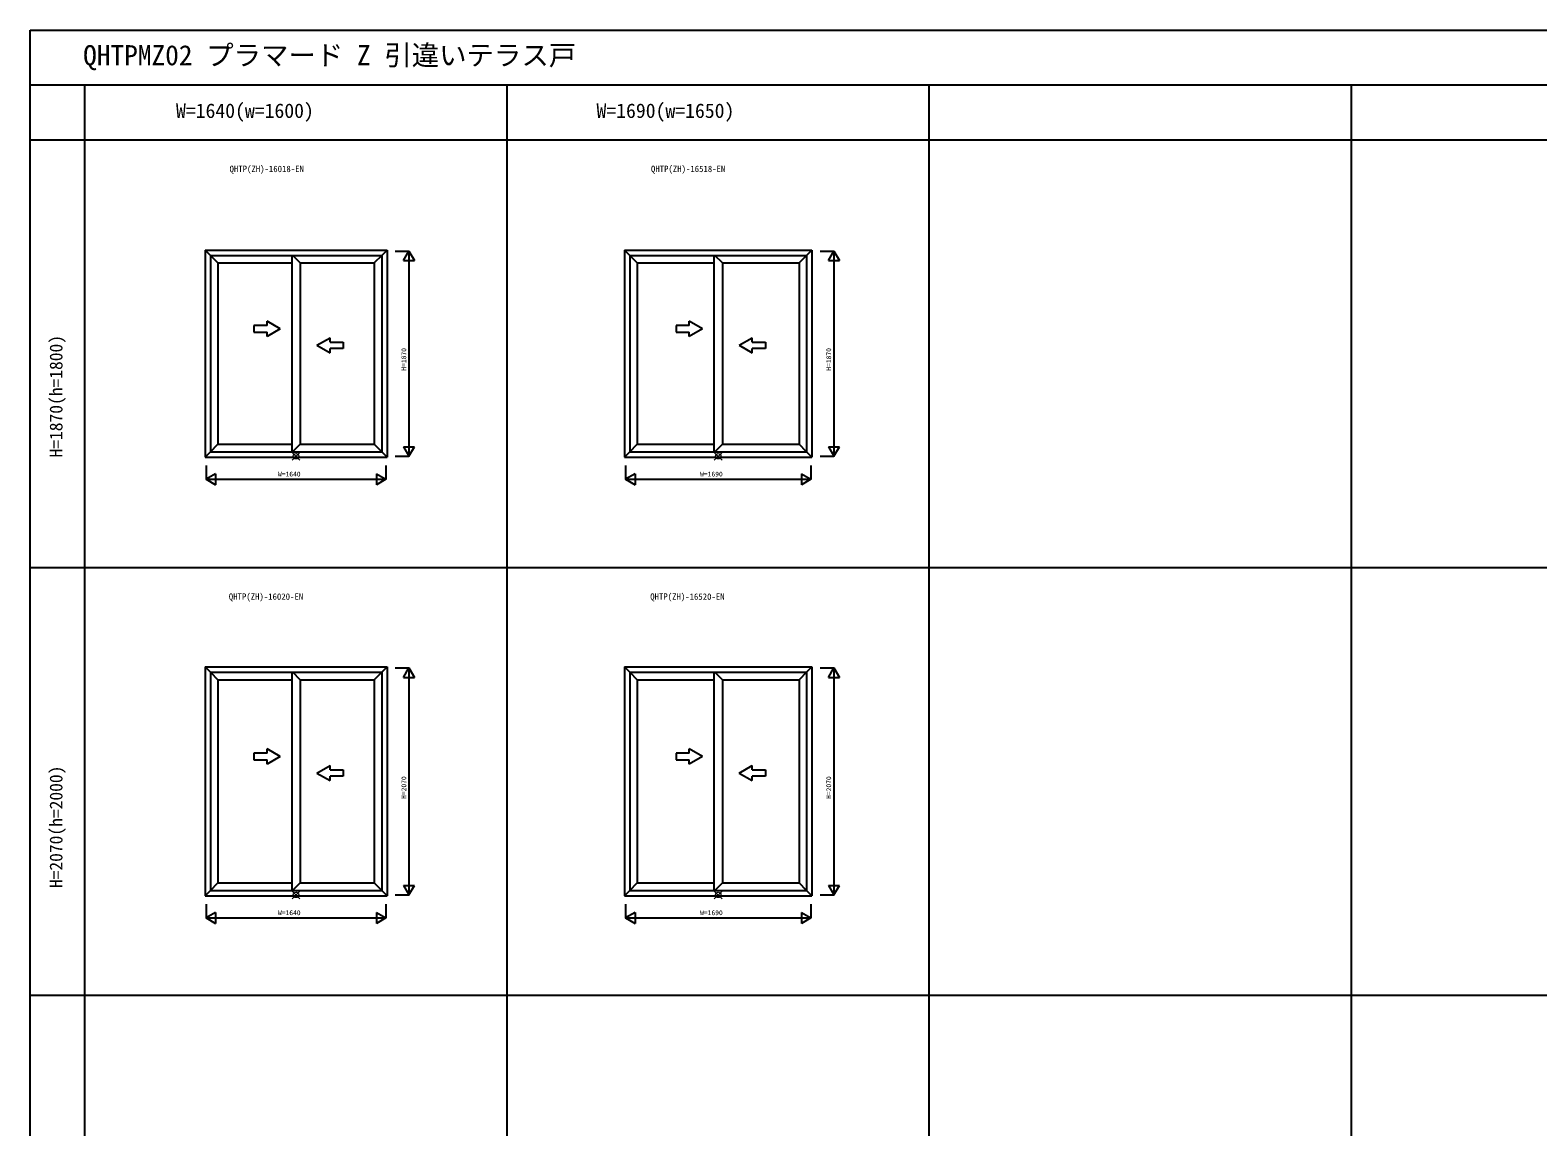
# Model space of a CAD drawing. Units: millimetres, scale not verified. Extents: x -13750 to 13750, y -10000 to 10000.
# Drawn here: x -13750 to 0, y 0 to 10000 of the extents above; entities that cross this region are included whole.
import ezdxf
from ezdxf.enums import TextEntityAlignment as Align

# ---------------------------------------------------------------- set-up
doc = ezdxf.new("R2010")
doc.units = ezdxf.units.MM
doc.header["$LTSCALE"] = 50
for name, color, linetype in [('0-0_0', 3, 'Continuous'), ('0-1_YKK_A1', 4, 'Continuous'), ('0-4_YKK_F1', 7, 'Continuous'), ('0-6_YKK_N1', 2, 'Continuous')]:
    doc.layers.add(name, color=color, linetype=linetype)
doc.layers.add('0-5_YKK_IN', color=1, linetype='Continuous', lineweight=18)
doc.styles.add('ＭＳ ゴシック', font='')
doc.styles.get('ＭＳ ゴシック').set_extended_font_data('MS Gothic')

msp = doc.modelspace()

# ---------------------------------------------------------------- linework, layer by layer
at = {"layer": '0-1_YKK_A1'}
for p, q in [((-12155, 7995), (-10495, 7995)), ((-12155, 7995), (-12155, 6105)), ((-12155, 7995), (-12106, 7946)), ((-10495, 7995), (-10544, 7946)), ((-10495, 7995), (-10495, 6105)), ((-8330, 7995), (-6620, 7995)), ((-8330, 7995), (-8330, 6105)), ((-8330, 7995), (-8281, 7946)), ((-6620, 7995), (-6669, 7946)), ((-6620, 7995), (-6620, 6105)), ((-12106, 7946), (-10544, 7946)), ((-12106, 7946), (-12106, 6154)), ((-12106, 7945), (-12038, 7877)), ((-12038, 7877), (-11364, 7877)), ((-12038, 7877), (-12038, 6224)), ((-11364, 7946), (-11364, 6154)), ((-11286, 7877), (-11355, 7946)), ((-11286, 7877), (-10612, 7877)), ((-11286, 7877), (-11286, 6224)), ((-10544, 7945), (-10612, 7877)), ((-10612, 7877), (-10612, 6224)), ((-10544, 7946), (-10544, 6154)), ((-8281, 7946), (-6669, 7946)), ((-8281, 7946), (-8281, 6154)), ((-8281, 7945), (-8213, 7877)), ((-8213, 7877), (-7514, 7877)), ((-8213, 7877), (-8213, 6224)), ((-7514, 7946), (-7514, 6154)), ((-7436, 7877), (-7505, 7946)), ((-7436, 7877), (-6737, 7877)), ((-7436, 7877), (-7436, 6224)), ((-6669, 7945), (-6737, 7877)), ((-6737, 7877), (-6737, 6224)), ((-6669, 7946), (-6669, 6154)), ((-11709.55, 7306.34), (-11709.55, 7246.34)), ((-11589.55, 7306.34), (-11709.55, 7306.34)), ((-11469.55, 7276.34), (-11589.55, 7345.62)), ((-11589.55, 7306.34), (-11589.55, 7345.62)), ((-7859.55, 7306.34), (-7859.55, 7246.34)), ((-7739.55, 7306.34), (-7859.55, 7306.34)), ((-7619.55, 7276.34), (-7739.55, 7345.62)), ((-7739.55, 7306.34), (-7739.55, 7345.62)), ((-11709.55, 7246.34), (-11589.55, 7246.34)), ((-11469.55, 7276.34), (-11589.55, 7207.06)), ((-11589.55, 7207.06), (-11589.55, 7246.34)), ((-11134.55, 7126.34), (-11014.55, 7195.62)), ((-11014.55, 7156.34), (-11014.55, 7195.62)), ((-11014.55, 7156.34), (-10894.55, 7156.34)), ((-10894.55, 7156.34), (-10894.55, 7096.34)), ((-7859.55, 7246.34), (-7739.55, 7246.34)), ((-7619.55, 7276.34), (-7739.55, 7207.06)), ((-7739.55, 7207.06), (-7739.55, 7246.34)), ((-7284.55, 7126.34), (-7164.55, 7195.62)), ((-7164.55, 7156.34), (-7164.55, 7195.62)), ((-7164.55, 7156.34), (-7044.55, 7156.34)), ((-7044.55, 7156.34), (-7044.55, 7096.34)), ((-11134.55, 7126.34), (-11014.55, 7057.06)), ((-10894.55, 7096.34), (-11014.55, 7096.34)), ((-11014.55, 7057.06), (-11014.55, 7096.34)), ((-7284.55, 7126.34), (-7164.55, 7057.06)), ((-7044.55, 7096.34), (-7164.55, 7096.34)), ((-7164.55, 7057.06), (-7164.55, 7096.34)), ((-12106, 6156), (-12038, 6224)), ((-12038, 6224), (-11364, 6224)), ((-11356, 6154), (-11286, 6224)), ((-11286, 6224), (-10612, 6224)), ((-10544, 6156), (-10612, 6224)), ((-8281, 6156), (-8213, 6224)), ((-8213, 6224), (-7514, 6224)), ((-7506, 6154), (-7436, 6224)), ((-7436, 6224), (-6737, 6224)), ((-6669, 6156), (-6737, 6224)), ((-12155, 6105), (-12106, 6154)), ((-12155, 6105), (-10495, 6105)), ((-12106, 6154), (-10544, 6154)), ((-10495, 6105), (-10544, 6154)), ((-8330, 6105), (-8281, 6154)), ((-8330, 6105), (-6620, 6105)), ((-8281, 6154), (-6669, 6154)), ((-6620, 6105), (-6669, 6154)), ((-12155, 4195), (-10495, 4195)), ((-12155, 4195), (-12155, 2105)), ((-12155, 4195), (-12106, 4146)), ((-12106, 4146), (-10544, 4146)), ((-12106, 4146), (-12106, 2154)), ((-12106, 4145), (-12038, 4077)), ((-11364, 4146), (-11364, 2154)), ((-11286, 4077), (-11355, 4146)), ((-10544, 4145), (-10612, 4077)), ((-10495, 4195), (-10544, 4146)), ((-10544, 4146), (-10544, 2154)), ((-10495, 4195), (-10495, 2105)), ((-8330, 4195), (-6620, 4195)), ((-8330, 4195), (-8330, 2105)), ((-8330, 4195), (-8281, 4146)), ((-8281, 4146), (-6669, 4146)), ((-8281, 4146), (-8281, 2154)), ((-8281, 4145), (-8213, 4077)), ((-7514, 4146), (-7514, 2154)), ((-7436, 4077), (-7505, 4146)), ((-6669, 4145), (-6737, 4077)), ((-6620, 4195), (-6669, 4146)), ((-6669, 4146), (-6669, 2154)), ((-6620, 4195), (-6620, 2105)), ((-12038, 4077), (-11364, 4077)), ((-12038, 4077), (-12038, 2224)), ((-11286, 4077), (-10612, 4077)), ((-11286, 4077), (-11286, 2224)), ((-10612, 4077), (-10612, 2224)), ((-8213, 4077), (-7514, 4077)), ((-8213, 4077), (-8213, 2224)), ((-7436, 4077), (-6737, 4077)), ((-7436, 4077), (-7436, 2224)), ((-6737, 4077), (-6737, 2224)), ((-11469.55, 3376.34), (-11589.55, 3445.62)), ((-11589.55, 3406.34), (-11589.55, 3445.62)), ((-7619.55, 3376.34), (-7739.55, 3445.62)), ((-7739.55, 3406.34), (-7739.55, 3445.62)), ((-11709.55, 3406.34), (-11709.55, 3346.34)), ((-11589.55, 3406.34), (-11709.55, 3406.34)), ((-11709.55, 3346.34), (-11589.55, 3346.34)), ((-11469.55, 3376.34), (-11589.55, 3307.06)), ((-11589.55, 3307.06), (-11589.55, 3346.34)), ((-7859.55, 3406.34), (-7859.55, 3346.34)), ((-7739.55, 3406.34), (-7859.55, 3406.34)), ((-7859.55, 3346.34), (-7739.55, 3346.34)), ((-7619.55, 3376.34), (-7739.55, 3307.06)), ((-7739.55, 3307.06), (-7739.55, 3346.34)), ((-11134.55, 3226.34), (-11014.55, 3295.62)), ((-11134.55, 3226.34), (-11014.55, 3157.06)), ((-11014.55, 3256.34), (-11014.55, 3295.62)), ((-11014.55, 3256.34), (-10894.55, 3256.34)), ((-10894.55, 3196.34), (-11014.55, 3196.34)), ((-11014.55, 3157.06), (-11014.55, 3196.34)), ((-10894.55, 3256.34), (-10894.55, 3196.34)), ((-7284.55, 3226.34), (-7164.55, 3295.62)), ((-7284.55, 3226.34), (-7164.55, 3157.06)), ((-7164.55, 3256.34), (-7164.55, 3295.62)), ((-7164.55, 3256.34), (-7044.55, 3256.34)), ((-7044.55, 3196.34), (-7164.55, 3196.34)), ((-7164.55, 3157.06), (-7164.55, 3196.34)), ((-7044.55, 3256.34), (-7044.55, 3196.34)), ((-12106, 2156), (-12038, 2224)), ((-12038, 2224), (-11364, 2224)), ((-11356, 2154), (-11286, 2224)), ((-11286, 2224), (-10612, 2224)), ((-10544, 2156), (-10612, 2224)), ((-8281, 2156), (-8213, 2224)), ((-8213, 2224), (-7514, 2224)), ((-7506, 2154), (-7436, 2224)), ((-7436, 2224), (-6737, 2224)), ((-6669, 2156), (-6737, 2224)), ((-12155, 2105), (-12106, 2154)), ((-12155, 2105), (-10495, 2105)), ((-12106, 2154), (-10544, 2154)), ((-10495, 2105), (-10544, 2154)), ((-8330, 2105), (-8281, 2154)), ((-8330, 2105), (-6620, 2105)), ((-8281, 2154), (-6669, 2154)), ((-6620, 2105), (-6669, 2154))]:
    msp.add_line(p, q, dxfattribs=at)
at = {"layer": '0-4_YKK_F1'}
for p, q in [((-13750, -10000), (-13750, 10000)), ((-13750, 10000), (13750, 10000)), ((-13750, 9500), (13250, 9500)), ((-13250, -10000), (-13250, 9500)), ((-9400, -10000), (-9400, 9500)), ((-5550, -10000), (-5550, 9500)), ((-1700, -10000), (-1700, 9500)), ((-13750, 9000), (13250, 9000)), ((-13750, 5100), (13250, 5100)), ((-13750, 1200), (13250, 1200))]:
    msp.add_line(p, q, dxfattribs=at)
at = {"layer": '0-5_YKK_IN'}
for p, q in [((-11360.36, 6150.36), (-11289.64, 6079.64)), ((-11360.36, 6079.64), (-11289.64, 6150.36)), ((-7510.36, 6150.36), (-7439.64, 6079.64)), ((-7510.36, 6079.64), (-7439.64, 6150.36)), ((-11360.36, 2150.36), (-11289.64, 2079.64)), ((-11360.36, 2079.64), (-11289.64, 2150.36)), ((-7510.36, 2150.36), (-7439.64, 2079.64)), ((-7510.36, 2079.64), (-7439.64, 2150.36))]:
    msp.add_line(p, q, dxfattribs=at)
for centre in [(-11325, 6115), (-7475, 6115), (-11325, 2115), (-7475, 2115)]:
    msp.add_circle(centre, 25, dxfattribs=at)
at = {"layer": '0-6_YKK_N1'}
for p, q in [((-10420, 7985), (-10295, 7985)), ((-10295, 7985), (-10295, 6115)), ((-6545, 7985), (-6420, 7985)), ((-6420, 7985), (-6420, 6115)), ((-10345, 7898.4), (-10245, 7898.4)), ((-6470, 7898.4), (-6370, 7898.4)), ((-10345, 6201.6), (-10245, 6201.6)), ((-6470, 6201.6), (-6370, 6201.6)), ((-10420, 6115), (-10295, 6115)), ((-6545, 6115), (-6420, 6115)), ((-12058.4, 5955), (-12145, 5905)), ((-12058.4, 5955), (-12058.4, 5855)), ((-10591.6, 5955), (-10591.6, 5855)), ((-10591.6, 5955), (-10505, 5905)), ((-8233.4, 5955), (-8320, 5905)), ((-8233.4, 5955), (-8233.4, 5855)), ((-6716.6, 5955), (-6716.6, 5855)), ((-6716.6, 5955), (-6630, 5905)), ((-12145, 5905), (-10505, 5905)), ((-8320, 5905), (-6630, 5905)), ((-10420, 4185), (-10295, 4185)), ((-10295, 4185), (-10295, 2115)), ((-6545, 4185), (-6420, 4185)), ((-6420, 4185), (-6420, 2115)), ((-10345, 4098.4), (-10245, 4098.4)), ((-6470, 4098.4), (-6370, 4098.4)), ((-10345, 2201.6), (-10245, 2201.6)), ((-6470, 2201.6), (-6370, 2201.6)), ((-10420, 2115), (-10295, 2115)), ((-6545, 2115), (-6420, 2115)), ((-12058.4, 1955), (-12145, 1905)), ((-12058.4, 1955), (-12058.4, 1855)), ((-10591.6, 1955), (-10591.6, 1855)), ((-10591.6, 1955), (-10505, 1905)), ((-8233.4, 1955), (-8320, 1905)), ((-8233.4, 1955), (-8233.4, 1855)), ((-6716.6, 1955), (-6716.6, 1855)), ((-6716.6, 1955), (-6630, 1905)), ((-12145, 1905), (-10505, 1905)), ((-8320, 1905), (-6630, 1905))]:
    msp.add_line(p, q, dxfattribs=at)
for points in [[(-10345, 7898.4), (-10295, 7985), (-10245, 7898.4)], [(-6470, 7898.4), (-6420, 7985), (-6370, 7898.4)], [(-10345, 6201.6), (-10295, 6115), (-10245, 6201.6)], [(-6470, 6201.6), (-6420, 6115), (-6370, 6201.6)], [(-12145, 6030), (-12145, 5905), (-12058.4, 5855)], [(-10505, 6030), (-10505, 5905), (-10591.6, 5855)], [(-8320, 6030), (-8320, 5905), (-8233.4, 5855)], [(-6630, 6030), (-6630, 5905), (-6716.6, 5855)], [(-10345, 4098.4), (-10295, 4185), (-10245, 4098.4)], [(-6470, 4098.4), (-6420, 4185), (-6370, 4098.4)], [(-10345, 2201.6), (-10295, 2115), (-10245, 2201.6)], [(-6470, 2201.6), (-6420, 2115), (-6370, 2201.6)], [(-12145, 2030), (-12145, 1905), (-12058.4, 1855)], [(-10505, 2030), (-10505, 1905), (-10591.6, 1855)], [(-8320, 2030), (-8320, 1905), (-8233.4, 1855)], [(-6630, 2030), (-6630, 1905), (-6716.6, 1855)]]:
    msp.add_lwpolyline(points, dxfattribs=at)

# ---------------------------------------------------------------- texts
at = {"layer": '0-0_0', "color": 7, "style": 'ＭＳ ゴシック'}
for s, height, p in [('QHTPMZ02 プラマード Z 引違いテラス戸 ', 183.3, (-13266.67, 9625)), ('QHTP(ZH)-16018-EN', 58.65, (-11931.67, 8688)), ('QHTP(ZH)-16518-EN', 58.65, (-8088.33, 8688)), ('QHTP(ZH)-16020-EN', 58.65, (-11938.33, 4788)), ('QHTP(ZH)-16520-EN', 58.65, (-8095, 4788))]:
    msp.add_text(s, height=height, dxfattribs=at).set_placement(p, align=Align.BOTTOM_LEFT)
at = {"layer": '0-0_0', "style": 'ＭＳ ゴシック'}
for s, p in [('W=1640(w=1600)', (-12420, 9160)), ('W=1690(w=1650)', (-8585, 9160))]:
    msp.add_text(s, height=132, dxfattribs=at).set_placement(p, align=Align.BOTTOM_LEFT)
for s, p in [('H=1870(h=1800)', (-13420, 6103.33)), ('H=2070(h=2000)', (-13420, 2176.67))]:
    msp.add_text(s, height=117.3, rotation=90, dxfattribs=at).set_placement(p, align=Align.BOTTOM_LEFT)
at = {"layer": '0-6_YKK_N1', "style": 'ＭＳ ゴシック'}
for s, p in [('H=1870', (-10307, 6895)), ('H=1870', (-6432, 6895)), ('H=2070', (-10307, 2990)), ('H=2070', (-6432, 2990))]:
    msp.add_text(s, height=43.99, rotation=90, dxfattribs=at).set_placement(p, align=Align.BOTTOM_LEFT)
for s, p in [('W=1640', (-11490, 5917)), ('W=1690', (-7640, 5917)), ('W=1640', (-11490, 1917)), ('W=1690', (-7640, 1917))]:
    msp.add_text(s, height=43.99, dxfattribs=at).set_placement(p, align=Align.BOTTOM_LEFT)

doc.saveas('drawing.dxf')
